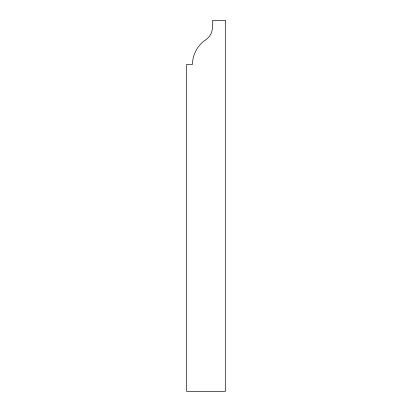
<?xml version="1.0" encoding="UTF-8"?>
<svg xmlns="http://www.w3.org/2000/svg" width="412" height="412" viewBox="0 0 412 412"><rect width="100%" height="100%" fill="white"/><g stroke="black" fill="none" stroke-linecap="round" stroke-linejoin="round"><path stroke-width="0.62" d="M225.405 20.6L212.371 20.6L212.371 27.089A14.384 14.384 0 0 1 205.928 39.65A29.988 29.988 0 0 0 192.476 64.463L186.595 64.463L186.595 391.4L225.405 391.4L225.405 20.6"/></g></svg>
